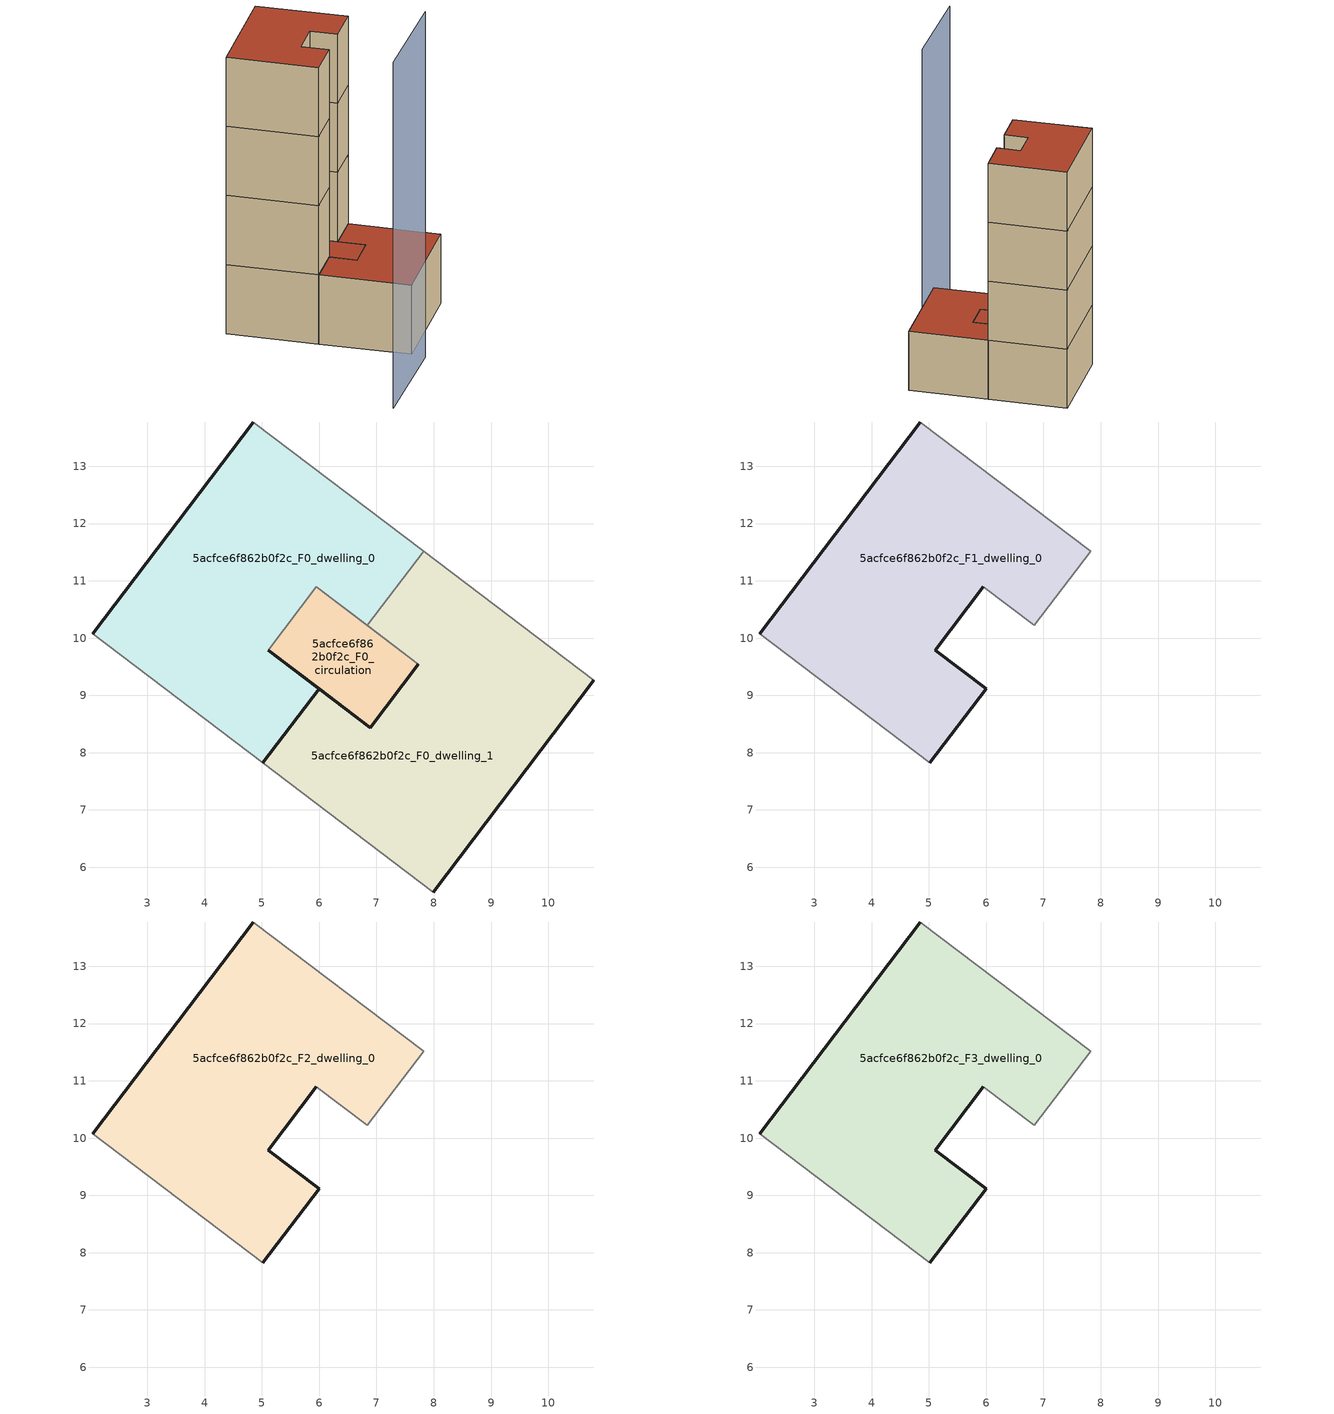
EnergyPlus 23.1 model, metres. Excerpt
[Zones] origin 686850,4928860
5acfce6f862b0f2c_F0_dwelling_0
 floor ground (EU_floor_Construction): 7.82,11.52 6.84,10.22 5.95,10.9 5.11,9.79 6,9.12 5.02,7.82 2.05,10.08 4.85,13.77 z0
 wall outside (EU_wall_Construction): 4.85,13.77 2.05,10.08 / 5.02,7.82 6,9.12 5.11,9.79 z0:3
 wall adiabatic (EU_wall_Construction): 2.05,10.08 5.02,7.82 / 5.95,10.9 6.84,10.22 / 7.82,11.52 4.85,13.77 z0:3
 wall to 5acfce6f862b0f2c_F0_circulation (EU_wall_Construction): 5.11,9.79 5.95,10.9 z0:3
 wall to 5acfce6f862b0f2c_F0_dwelling_1 (EU_wall_Construction): 6.84,10.22 7.82,11.52 z0:3
5acfce6f862b0f2c_F0_dwelling_1
 floor ground (EU_floor_Construction): 10.79,9.26 7.99,5.57 5.02,7.82 6,9.12 6.89,8.44 7.73,9.55 6.84,10.22 7.82,11.52 z0
 wall outside (EU_wall_Construction): 7.73,9.55 6.89,8.44 6,9.12 5.02,7.82 / 7.99,5.57 10.79,9.26 z0:3
 wall adiabatic (EU_wall_Construction): 10.79,9.26 7.82,11.52 / 6.84,10.22 7.73,9.55 / 5.02,7.82 7.99,5.57 z0:3
 roof outside (EU_roof_Construction): 7.99,5.57 10.79,9.26 7.82,11.52 6.84,10.22 7.73,9.55 6.89,8.44 6,9.12 5.02,7.82 z3
5acfce6f862b0f2c_F0_circulation
 floor ground (EU_floor_Construction): 7.73,9.55 6.89,8.44 5.11,9.79 5.95,10.9 z0
 wall outside (EU_wall_Construction): 5.11,9.79 6.89,8.44 7.73,9.55 z0:3
 wall adiabatic (EU_wall_Construction): 7.73,9.55 5.95,10.9 z0:3
 roof outside (EU_roof_Construction): 6.89,8.44 7.73,9.55 5.95,10.9 5.11,9.79 z3
5acfce6f862b0f2c_F1_dwelling_0
 floor to 5acfce6f862b0f2c_F0_dwelling_0 (EU_floor_Construction): 7.82,11.52 6.84,10.22 5.95,10.9 5.11,9.79 6,9.12 5.02,7.82 2.05,10.08 4.85,13.77 z3
 wall outside (EU_wall_Construction): 4.85,13.77 2.05,10.08 / 5.02,7.82 6,9.12 5.11,9.79 5.95,10.9 z3:6
 wall adiabatic (EU_wall_Construction): 2.05,10.08 5.02,7.82 / 5.95,10.9 6.84,10.22 7.82,11.52 4.85,13.77 z3:6
5acfce6f862b0f2c_F2_dwelling_0
 floor to 5acfce6f862b0f2c_F1_dwelling_0 (EU_floor_Construction): 7.82,11.52 6.84,10.22 5.95,10.9 5.11,9.79 6,9.12 5.02,7.82 2.05,10.08 4.85,13.77 z6
 wall outside (EU_wall_Construction): 4.85,13.77 2.05,10.08 / 5.02,7.82 6,9.12 5.11,9.79 5.95,10.9 z6:9
 wall adiabatic (EU_wall_Construction): 2.05,10.08 5.02,7.82 / 5.95,10.9 6.84,10.22 7.82,11.52 4.85,13.77 z6:9
5acfce6f862b0f2c_F3_dwelling_0
 floor to 5acfce6f862b0f2c_F2_dwelling_0 (EU_floor_Construction): 7.82,11.52 6.84,10.22 5.95,10.9 5.11,9.79 6,9.12 5.02,7.82 2.05,10.08 4.85,13.77 z9
 wall outside (EU_wall_Construction): 4.85,13.77 2.05,10.08 / 5.02,7.82 6,9.12 5.11,9.79 5.95,10.9 z9:12
 wall adiabatic (EU_wall_Construction): 2.05,10.08 5.02,7.82 / 5.95,10.9 6.84,10.22 7.82,11.52 4.85,13.77 z9:12
 roof outside (EU_roof_Construction): 6,9.12 5.11,9.79 5.95,10.9 6.84,10.22 7.82,11.52 4.85,13.77 2.05,10.08 5.02,7.82 z12
shading: 8.37,5.15 5.46,1.52 z0:15
[Building]
EU S2 Campaign: North Axis=0; Terrain=City; Solar Distribution=FullExterior
[Site:Location]
Bologna: Latitude=44.5; Longitude=11.25; Time Zone=1; Elevation=37
[SizingPeriod:WeatherFileDays]
AnnualSizingPeriod: Begin Month=1; Begin Day of Month=1; End Month=12; End Day of Month=31; Day of Week for Start Day=Monday; Use Weather File Daylight Saving Period=No; Use Weather File Rain and Snow Indicators=No
[MATERIAL]
EU_InternalMass_Material: Roughness=MediumRough; Thickness=0.1; Conductivity=1; Density=1800; Specific Heat=900; Thermal Absorptance=0.9; Solar Absorptance=0.7; Visible Absorptance=0.7
[MATERIAL:NOMASS] Roughness=MediumRough; Thermal Absorptance=0.9; Solar Absorptance=0.7; Visible Absorptance=0.7
Name | Thermal Resistance
EU_wall_NoMass | 0.937881
EU_roof_NoMass | 0.548572
EU_floor_NoMass | 0.71348
[CONSTRUCTION]
EU_wall_Construction: EU_wall_NoMass
EU_roof_Construction: EU_roof_NoMass
EU_floor_Construction: EU_floor_NoMass
EU_InternalMass_Construction: EU_InternalMass_Material
[ZONE] Type=1; Multiplier=1; Ceiling Height=autocalculate; Floor Area=autocalculate; Part of Total Floor Area=Yes
Name | Volume
5acfce6f862b0f2c_F0_dwelling_0; 5acfce6f862b0f2c_F1_dwelling_0; 5acfce6f862b0f2c_F2_dwelling_0; 5acfce6f862b0f2c_F3_dwelling_0 | 47.2603
5acfce6f862b0f2c_F0_dwelling_1 | 47.2588
5acfce6f862b0f2c_F0_circulation | 9.3479
[INTERNALMASS] Construction=EU_InternalMass_Construction
Name | Zone or ZoneList | Surface Area
5acfce6f862b0f2c_F0_dwelling_0_EU_InternalMass | 5acfce6f862b0f2c_F0_dwelling_0 | 15.753
5acfce6f862b0f2c_F0_dwelling_1_EU_InternalMass | 5acfce6f862b0f2c_F0_dwelling_1 | 15.753
5acfce6f862b0f2c_F1_dwelling_0_EU_InternalMass | 5acfce6f862b0f2c_F1_dwelling_0 | 34.622
5acfce6f862b0f2c_F2_dwelling_0_EU_InternalMass | 5acfce6f862b0f2c_F2_dwelling_0 | 34.622
5acfce6f862b0f2c_F3_dwelling_0_EU_InternalMass | 5acfce6f862b0f2c_F3_dwelling_0 | 34.622
[OTHEREQUIPMENT] Fuel Type=Electricity; Design Level Calculation Method=Watts/Area; Power per Zone Floor Area=1; Fraction Latent=0; Fraction Radiant=0; Fraction Lost=0; Carbon Dioxide Generation Rate=0; EndUse Subcategory=EU_Step8_InternalGains
Name | Zone or ZoneList or Space or SpaceList | Schedule
EU_Step8_InternalGain_5acfce6f862b0f2c_F0_dwelling_0_f000 | 5acfce6f862b0f2c_F0_dwelling_0 | EU_Step8_GainSchedule_5acfce6f862b0f2c_F0_dwelling_0_f000
EU_Step8_InternalGain_5acfce6f862b0f2c_F0_dwelling_1_f000 | 5acfce6f862b0f2c_F0_dwelling_1 | EU_Step8_GainSchedule_5acfce6f862b0f2c_F0_dwelling_1_f000
EU_Step8_InternalGain_5acfce6f862b0f2c_F1_dwelling_0_f000 | 5acfce6f862b0f2c_F1_dwelling_0 | EU_Step8_GainSchedule_5acfce6f862b0f2c_F1_dwelling_0_f000
EU_Step8_InternalGain_5acfce6f862b0f2c_F2_dwelling_0_f000 | 5acfce6f862b0f2c_F2_dwelling_0 | EU_Step8_GainSchedule_5acfce6f862b0f2c_F2_dwelling_0_f000
EU_Step8_InternalGain_5acfce6f862b0f2c_F3_dwelling_0_f000 | 5acfce6f862b0f2c_F3_dwelling_0 | EU_Step8_GainSchedule_5acfce6f862b0f2c_F3_dwelling_0_f000
[ZONEINFILTRATION:DESIGNFLOWRATE]
EU_Circulation_Infiltration_5acfce6f862b0f2c_F0_circulation: Zone or ZoneList or Space or SpaceList=5acfce6f862b0f2c_F0_circulation; Schedule=EU_AlwaysOn; Design Flow Rate Calculation Method=Flow/Area; Flow Rate per Floor Area=0.0005; Constant Term Coefficient=1; Temperature Term Coefficient=0; Velocity Term Coefficient=0; Velocity Squared Term Coefficient=0
[ZONEVENTILATION:DESIGNFLOWRATE] Schedule=EU_AlwaysOn; Design Flow Rate Calculation Method=AirChanges/Hour; Air Changes per Hour=0.687892; Ventilation Type=Natural; Fan Pressure Rise=0; Fan Total Efficiency=1; Constant Term Coefficient=1; Temperature Term Coefficient=0; Velocity Term Coefficient=0; Velocity Squared Term Coefficient=0; Minimum Indoor Temperature=-100; Maximum Indoor Temperature=100; Delta Temperature=-100; Minimum Outdoor Temperature=-100; Maximum Outdoor Temperature=100; Maximum Wind Speed=40
Name | Zone or ZoneList or Space or SpaceList
EU_ConstantAir_5acfce6f862b0f2c_F0_dwelling_0 | 5acfce6f862b0f2c_F0_dwelling_0
EU_ConstantAir_5acfce6f862b0f2c_F0_dwelling_1 | 5acfce6f862b0f2c_F0_dwelling_1
EU_ConstantAir_5acfce6f862b0f2c_F1_dwelling_0 | 5acfce6f862b0f2c_F1_dwelling_0
EU_ConstantAir_5acfce6f862b0f2c_F2_dwelling_0 | 5acfce6f862b0f2c_F2_dwelling_0
EU_ConstantAir_5acfce6f862b0f2c_F3_dwelling_0 | 5acfce6f862b0f2c_F3_dwelling_0
[HVACTEMPLATE:THERMOSTAT] Constant Heating Setpoint=20; Constant Cooling Setpoint=50
EU_HeatOnly_5acfce6f862b0f2c_F0_dwelling_0; EU_HeatOnly_5acfce6f862b0f2c_F0_dwelling_1; EU_HeatOnly_5acfce6f862b0f2c_F1_dwelling_0; EU_HeatOnly_5acfce6f862b0f2c_F2_dwelling_0; EU_HeatOnly_5acfce6f862b0f2c_F3_dwelling_0
[HVACTEMPLATE:ZONE:IDEALLOADSAIRSYSTEM] System Availability Schedule=EU_AlwaysOn; Maximum Heating Supply Air Temperature=50; Minimum Cooling Supply Air Temperature=13; Maximum Heating Supply Air Humidity Ratio=0.0156; Minimum Cooling Supply Air Humidity Ratio=0.0077; Heating Limit=NoLimit; Cooling Limit=NoLimit; Heating Availability Schedule=EU_AlwaysOn; Cooling Availability Schedule=EU_CoolingOff; Dehumidification Control Type=ConstantSensibleHeatRatio; Cooling Sensible Heat Ratio=0.7; Dehumidification Setpoint=60; Humidification Control Type=None; Humidification Setpoint=30; Outdoor Air Method=None; Outdoor Air Flow Rate per Person=0.00944; Outdoor Air Flow Rate per Zone Floor Area=0; Outdoor Air Flow Rate per Zone=0; Demand Controlled Ventilation Type=None; Outdoor Air Economizer Type=NoEconomizer; Heat Recovery Type=None; Sensible Heat Recovery Effectiveness=0.7; Latent Heat Recovery Effectiveness=0.65
Name | Template Thermostat
5acfce6f862b0f2c_F0_dwelling_0 | EU_HeatOnly_5acfce6f862b0f2c_F0_dwelling_0
5acfce6f862b0f2c_F0_dwelling_1 | EU_HeatOnly_5acfce6f862b0f2c_F0_dwelling_1
5acfce6f862b0f2c_F1_dwelling_0 | EU_HeatOnly_5acfce6f862b0f2c_F1_dwelling_0
5acfce6f862b0f2c_F2_dwelling_0 | EU_HeatOnly_5acfce6f862b0f2c_F2_dwelling_0
5acfce6f862b0f2c_F3_dwelling_0 | EU_HeatOnly_5acfce6f862b0f2c_F3_dwelling_0
[SIZING:ZONE] Zone Cooling Design Supply Air Temperature Input Method=SupplyAirTemperature; Zone Cooling Design Supply Air Temperature=13; Zone Heating Design Supply Air Temperature Input Method=SupplyAirTemperature; Zone Heating Design Supply Air Temperature=50; Zone Cooling Design Supply Air Humidity Ratio=0.008; Zone Heating Design Supply Air Humidity Ratio=0.008; Cooling Design Air Flow Method=DesignDay; Cooling Design Air Flow Rate=0; Cooling Minimum Air Flow per Zone Floor Area=0.000762; Cooling Minimum Air Flow=0; Cooling Minimum Air Flow Fraction=0.2; Heating Design Air Flow Method=DesignDay; Heating Design Air Flow Rate=0; Heating Maximum Air Flow per Zone Floor Area=0.002032; Heating Maximum Air Flow=0.141576; Heating Maximum Air Flow Fraction=0.3; Account for Dedicated Outdoor Air System=No; Dedicated Outdoor Air System Control Strategy=NeutralSupplyAir; Dedicated Outdoor Air Low Setpoint Temperature for Design=autosize; Dedicated Outdoor Air High Setpoint Temperature for Design=autosize; Zone Load Sizing Method=Sensible Load Only No Latent Load; Zone Latent Cooling Design Supply Air Humidity Ratio Input Method=HumidityRatioDifference; Zone Cooling Design Supply Air Humidity Ratio Difference=0.005; Zone Latent Heating Design Supply Air Humidity Ratio Input Method=HumidityRatioDifference; Zone Humidification Design Supply Air Humidity Ratio Difference=0.005
5acfce6f862b0f2c_F0_dwelling_0; 5acfce6f862b0f2c_F0_dwelling_1; 5acfce6f862b0f2c_F1_dwelling_0; 5acfce6f862b0f2c_F2_dwelling_0; 5acfce6f862b0f2c_F3_dwelling_0
[SCHEDULE:CONSTANT]
Name | Hourly Value
EU_AlwaysOn | 1
EU_CoolingOff | 0
[SCHEDULE:FILE] Column Number=1; Rows to Skip at Top=0; Number of Hours of Data=8760; Column Separator=Comma; Interpolate to Timestep=No; Minutes per Item=60; Adjust Schedule for Daylight Savings=Yes
Name | File
EU_Step8_GainSchedule_5acfce6f862b0f2c_F0_dwelling_0_f000 | ../../schedules/5acfce6f862b0f2c/5acfce6f862b0f2c_F0_dwelling_0_f000_gain.csv
EU_Step8_GainSchedule_5acfce6f862b0f2c_F0_dwelling_1_f000 | ../../schedules/5acfce6f862b0f2c/5acfce6f862b0f2c_F0_dwelling_1_f000_gain.csv
EU_Step8_GainSchedule_5acfce6f862b0f2c_F1_dwelling_0_f000 | ../../schedules/5acfce6f862b0f2c/5acfce6f862b0f2c_F1_dwelling_0_f000_gain.csv
EU_Step8_GainSchedule_5acfce6f862b0f2c_F2_dwelling_0_f000 | ../../schedules/5acfce6f862b0f2c/5acfce6f862b0f2c_F2_dwelling_0_f000_gain.csv
EU_Step8_GainSchedule_5acfce6f862b0f2c_F3_dwelling_0_f000 | ../../schedules/5acfce6f862b0f2c/5acfce6f862b0f2c_F3_dwelling_0_f000_gain.csv
